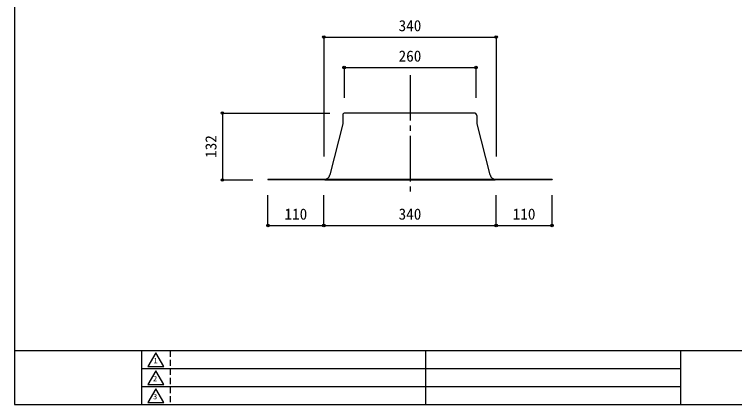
# Model space of a CAD drawing. Units: millimetres at full size, sheet at 1:10, with parts at other scales. Extents: x -1447 to 1393, y -1005 to 983.
# Drawn here: x -1447 to -27, y -1005 to -234 of the extents above; entities that cross this region are included whole.
import ezdxf
from ezdxf.enums import TextEntityAlignment as Align

# ---------------------------------------------------------------- set-up
doc = ezdxf.new("R2010")
doc.units = ezdxf.units.MM
doc.header["$LTSCALE"] = 10
doc.header["$PDMODE"] = 32
doc.header["$PDSIZE"] = 5
doc.linetypes.add('CHAIN2', pattern=[12, 9, -1, 1, -1])
doc.linetypes.add('DASHED1', pattern=[1.8, 1.2, -0.6])
for name, color, linetype in [('0-0_Defpoints', 7, 'Continuous'), ('1-0', 7, 'Continuous'), ('1-1', 7, 'CHAIN2'), ('1-8', 7, 'Continuous')]:
    doc.layers.add(name, color=color, linetype=linetype)
doc.styles.add('ＭＳ ゴシック', font='')
doc.styles.get('ＭＳ ゴシック').set_extended_font_data('MS Gothic')

msp = doc.modelspace()

# ---------------------------------------------------------------- linework, layer by layer
at = {"layer": '0-0_Defpoints'}
for p, q in [((-1196.24, -898.15), (-1196.24, -1004.65)), ((-636.3, -898.15), (-636.3, -1004.8)), ((-133.16, -898.15), (-133.16, -1004.65)), ((-1196.24, -933.65), (-133.16, -933.65)), ((-1196.24, -969.15), (-133.16, -969.15))]:
    msp.add_line(p, q, dxfattribs=at)
at = {"layer": '0-0_Defpoints', "linetype": 'DASHED1'}
msp.add_line((-1139.44, -898.15), (-1139.44, -1004.65), dxfattribs=at)
at = {"layer": '0-0_Defpoints'}
for points in [[(-1446.63, -1004.65), (1393.37, -1004.65), (1393.37, 983.35), (-1446.63, 983.35)], [(-1167.84, -902.41), (-1183.48, -929.49), (-1152.2, -929.49)], [(-1167.84, -937.91), (-1183.48, -964.99), (-1152.2, -964.99)], [(-1167.84, -973.41), (-1183.48, -1000.49), (-1152.2, -1000.49)]]:
    msp.add_lwpolyline(points, close=True, dxfattribs=at)
msp.add_lwpolyline([(-1446.63, -898.15), (1166.67, -898.15), (1393.37, -898.15)], dxfattribs=at)
at = {"layer": '1-0'}
for p, q in [((-798.77, -431.17), (-798.77, -450.33)), ((-538.29, -429.21), (-796.63, -429.21)), ((-534.48, -450.33), (-534.48, -435.29)), ((-946.63, -560.5), (-946.63, -561.21)), ((-386.63, -560.5), (-946.63, -560.5)), ((-834.66, -561.21), (-946.63, -561.21)), ((-834.66, -561.21), (-498.59, -561.21))]:
    msp.add_line(p, q, dxfattribs=at)
msp.add_lwpolyline([(-386.63, -560.5), (-386.63, -561.21), (-498.59, -561.21)], dxfattribs=at)
for centre, radius, start, end in [((-796.63, -431.35), 2.14, 90, 175.15273), ((-541.53, -435.47), 7.05, 1.47709, 62.58504), ((-800.29, -450.33), 1.52, 348.92516, 0), ((-532.96, -450.33), 1.52, 180, 191.07484), ((-836.63, -547.82), 12.68, 270, 344.62252), ((-496.63, -547.82), 12.68, 195.37748, 270)]:
    msp.add_arc(centre, radius, start, end, dxfattribs=at)
at = {"layer": '1-1'}
msp.add_line((-666.63, -354.07), (-666.63, -584.21), dxfattribs=at)
at = {"layer": '1-8'}
for p, q in [((-836.63, -279.21), (-836.63, -514.86)), ((-836.63, -279.21), (-496.63, -279.21)), ((-496.63, -279.21), (-496.63, -514.86)), ((-796.63, -339.21), (-796.63, -399.21)), ((-1036.63, -429.21), (-1036.63, -561.21)), ((-1036.63, -429.21), (-824.56, -429.21)), ((-798.8, -450.62), (-824.4, -551.18)), ((-508.85, -551.18), (-534.48, -450.33)), ((-1036.63, -561.21), (-976.63, -561.21)), ((-946.63, -651.21), (-946.63, -591.21)), ((-836.63, -651.21), (-836.63, -591.21)), ((-496.63, -651.21), (-496.63, -591.21)), ((-386.63, -651.21), (-386.63, -591.21)), ((-946.63, -651.21), (-836.63, -651.21)), ((-836.63, -651.21), (-496.63, -651.21)), ((-496.63, -651.21), (-386.63, -651.21))]:
    msp.add_line(p, q, dxfattribs=at)
msp.add_lwpolyline([(-796.63, -339.21), (-536.63, -339.21), (-536.63, -399.21)], dxfattribs=at)
for p in [(-836.63, -279.21), (-496.63, -279.21), (-796.63, -339.21), (-536.63, -339.21), (-1036.63, -429.21), (-1036.63, -561.21), (-946.63, -651.21), (-836.63, -651.21), (-496.63, -651.21), (-386.63, -651.21)]:
    msp.add_point(p, dxfattribs=at)

# ---------------------------------------------------------------- texts
at = {"layer": '0-0_Defpoints', "style": 'ＭＳ ゴシック'}
for s, p in [('1', (-1172.37, -926.5)), ('2', (-1173.26, -962)), ('3', (-1173.26, -997.5))]:
    msp.add_text(s, height=10.93, dxfattribs=at).set_placement(p, align=Align.BOTTOM_LEFT)
at = {"layer": '1-8', "style": 'ＭＳ ゴシック'}
for s, p in [('340', (-689.13, -274.21)), ('260', (-689.13, -334.21)), ('110', (-914.13, -646.21)), ('340', (-689.13, -646.21)), ('110', (-464.13, -646.21))]:
    msp.add_text(s, height=21.99, dxfattribs=at).set_placement(p, align=Align.BOTTOM_LEFT)
msp.add_text('132', height=21.99, rotation=90, dxfattribs=at).set_placement((-1041.63, -517.71), align=Align.BOTTOM_LEFT)

doc.saveas('drawing.dxf')
